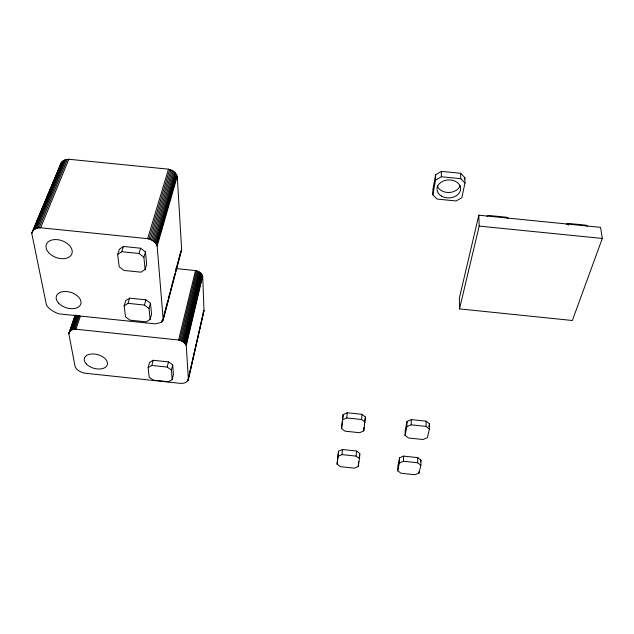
<?xml version="1.0" encoding="UTF-8"?>
<svg xmlns="http://www.w3.org/2000/svg" width="634" height="634" viewBox="0 0 634 634"><rect width="100%" height="100%" fill="white"/><g stroke="black" fill="none" stroke-linecap="round" stroke-linejoin="round"><path stroke-width="0.95" d="M432.832 194.828L435.558 180.151L441.335 176.751L441.367 171.378L460.656 173.28L464.865 177.663L464.976 183.06L461.837 197.713L456.076 200.97L437.088 199.076L432.832 194.828L432.911 189.447L435.613 174.778L441.367 171.378M435.558 180.151L435.613 174.778M429.392 429.099L429.464 423.877L426.135 421.182L411.355 419.597L407.028 421.475L405.245 430.129L405.071 435.328L408.415 437.959L423.021 439.521L427.356 437.714L429.392 429.099L426.048 426.405L411.197 424.82L406.854 426.69L405.071 435.328M426.048 426.405L426.135 421.182M420.873 465.253L420.976 460.11L417.782 457.629L403.668 456.108L399.555 457.796L397.93 465.697L397.732 470.8L400.95 473.226L414.898 474.739L419.019 473.115L420.873 465.253L417.663 462.78L403.486 461.243L399.357 462.931L397.732 470.8M419.019 473.115L419.058 471.403M417.663 462.78L417.782 457.629M411.197 424.82L411.355 419.597M181.625 249.511L177.338 177.465C176.886 173.003 172.583 169.991 168.47 169.159L68.844 159.261C65.254 159.174 61.062 161.091 60.389 164.959L31.771 233.423L46.504 305.263A18.766 11.705 18.1 0 0 58.922 313.846L155.322 323.863L160.877 322.563L163.2 319.829L181.625 249.511L162.851 320.614M406.854 426.69L407.028 421.475M403.486 461.243L403.668 456.108M399.357 462.931L399.555 457.796M188.361 379.306L186.277 345.609L184.415 342.748L181.807 341.037L178.59 339.998L75.953 329.228C73.053 329.094 68.995 330.346 68.852 333.793L75.081 366.539C76.674 370.438 80.97 372.404 84.869 373.196L180.841 383.404C183.725 383.475 187.656 382.571 188.361 379.306L203.997 310.319L202.729 276.915C202.373 273.349 198.719 271.225 195.51 270.575L175.872 268.562M363.757 430.89L365.446 417.037L361.951 414.327L347.226 412.758L343.105 414.652L341.552 428.513L345.07 431.16L359.613 432.721L363.757 430.89L363.995 427.451M359.486 458.612L359.85 453.508L356.506 451.02L342.447 449.506L338.516 451.21L337.066 464.231L340.434 466.664L354.335 468.169L358.273 466.529L359.486 458.612L356.126 456.123L342.011 454.602L338.065 456.298L337.066 464.231M365.089 422.22L361.578 419.518L361.951 414.327M358.273 466.529L358.638 461.441M356.126 456.123L356.506 451.02M341.552 428.513L342.645 419.819L346.79 417.933L347.226 412.758M342.011 454.602L342.447 449.506M342.645 419.819L343.105 414.652M338.065 456.298L338.516 451.21M359.177 457.914L359.716 454.396M364.265 424.764L364.558 422.83M364.851 420.897L365.446 417.037M464.476 179.493L464.865 177.663M163.2 319.829L157.153 246.095C155.893 241.95 151.677 239.493 147.651 238.661L40.647 227.78C36.994 227.677 32.453 229.381 31.771 233.423M188.171 380.02L203.997 310.319M187.83 380.693L203.807 311.048M186.277 345.609L202.626 276.17M420.564 461.861L420.976 460.11M428.79 426.753L429.464 423.877M478.813 215.195L459.373 298.028L459.507 308.885L572.351 320.503L602.3 238.447L600.564 227.36L478.813 215.195L479.177 226.1L459.507 308.885M185.073 343.422L201.541 273.983M185.611 344.135L202.032 274.688M186.016 344.864L202.397 275.425M183.638 342.122L200.217 272.675M184.415 342.748L200.93 273.302M172.186 379.671L173.431 374.52L172.67 364.875L168.478 361.903L153.214 360.286L149.505 362.426L148.142 367.577L149.18 377.23L153.38 380.131L168.454 381.731L172.186 379.671L171.41 370.042L172.67 364.875M181.807 341.037L198.513 271.598M182.766 341.544L199.401 272.105M179.699 340.26L196.548 270.829M180.777 340.609L197.554 271.17M178.59 339.998L195.51 270.575M171.41 370.042L167.202 367.07L168.478 361.903M148.142 367.577L151.867 365.446L153.214 360.286M161.678 322.001L162.177 320.091M162.344 321.343L162.843 319.441M163.342 317.539L165.339 309.923M165.846 308.021L167.844 300.413M168.343 298.511L169.849 292.797M170.348 290.895L171.101 288.042M171.6 286.14L172.345 283.287M172.852 281.385L174.849 273.769M175.349 271.867L177.354 264.259M177.853 262.357L179.351 256.643M179.858 254.741L181.094 251.151M150.115 319.449L151.55 314.234L150.472 303.203L145.931 299.834L129.621 298.146L125.73 300.635L124.153 305.842L125.556 316.889L130.113 320.162L146.2 321.85L150.115 319.449L149.014 308.425L150.472 303.203M149.014 308.425L144.441 305.057L145.931 299.834M156.804 245.096L176.886 175.491M157.153 246.095L177.195 176.482M155.615 243.171L175.816 173.581M156.289 244.122L176.426 174.524M153.832 241.435L174.184 171.862M154.791 242.267L175.063 172.694M152.754 240.674L173.193 171.117M145.115 269.474L146.652 264.235L145.455 251.952L140.637 248.235L123.424 246.475L119.343 249.281L117.647 254.511L119.208 266.811L124.034 270.433L141.002 272.176L145.115 269.474L143.886 257.198L145.455 251.952M151.574 240.009L172.107 170.459M148.998 238.986L169.722 169.476M150.313 239.438L170.942 169.912M124.153 305.842L128.052 303.353L129.621 298.146M147.651 238.661L168.47 169.159M143.886 257.198L139.044 253.481L140.637 248.235M117.647 254.511L121.744 251.706L123.424 246.475M74.764 329.268L79.512 315.375M75.953 329.228L80.367 316.271M72.609 329.656L77.372 315.772M73.647 329.411L78.402 315.526M68.94 333.016L75.018 315.447M68.852 333.793L75.343 314.955M70.144 330.988L75.573 315.264M70.842 330.457L75.945 315.653M71.666 330.005L76.762 315.201M40.647 227.78L68.844 159.261M37.668 228.089L66.055 159.586M39.118 227.86L67.41 159.348M35.132 229.001L63.654 160.521M36.336 228.47L64.795 159.982M32.049 232.353L61.157 162.89M33.214 230.451L61.823 161.987M38.563 218.12L39.704 215.378M40.473 213.555L41.614 210.813M48.097 195.296L49.238 192.554M49.999 190.731L51.148 187.989M54.579 179.779L55.34 177.948M57.631 172.472L58.772 169.738M34.085 229.667L62.663 161.195M203.015 312.364L203.482 311.73M486.975 216.321L488.576 215.449L506.828 217.272L508.103 218.603M566.408 224.262L568.096 223.398L586.442 225.228L587.631 226.552M441.335 176.751L460.744 178.669L464.976 183.06M479.177 226.1L602.3 238.447M121.744 251.706L139.044 253.481M128.052 303.353L144.441 305.057M151.867 365.446L167.202 367.07M346.79 417.933L361.578 419.518M568.096 223.398L568.318 225.189M460.656 173.28L460.744 178.669M460.181 185.516A11.761 8.987 -2.5 0 1 448.539 192.514A11.761 8.987 -2.5 0 1 437.278 185.564M58.645 303.187A12.815 8.036 18 0 0 80.027 305.525A12.815 8.036 18 0 0 67.117 291.592A12.815 8.036 18 0 0 58.645 303.187M48.675 252.649A13.591 8.9 20.1 0 0 71.23 255.09A13.591 8.9 20.1 0 0 57.48 239.668A13.591 8.9 20.1 0 0 48.675 252.649M86.43 364.09A11.895 7.101 15.5 0 0 106.457 366.309A11.895 7.101 15.5 0 0 94.704 354.049A11.895 7.101 15.5 0 0 86.43 364.09M441.335 196.017A11.824 8.995 -2.3 0 0 460.474 190.145A11.824 8.995 -2.3 0 0 444.6 180.571A11.824 8.995 -2.3 0 0 441.335 196.017"/></g></svg>
